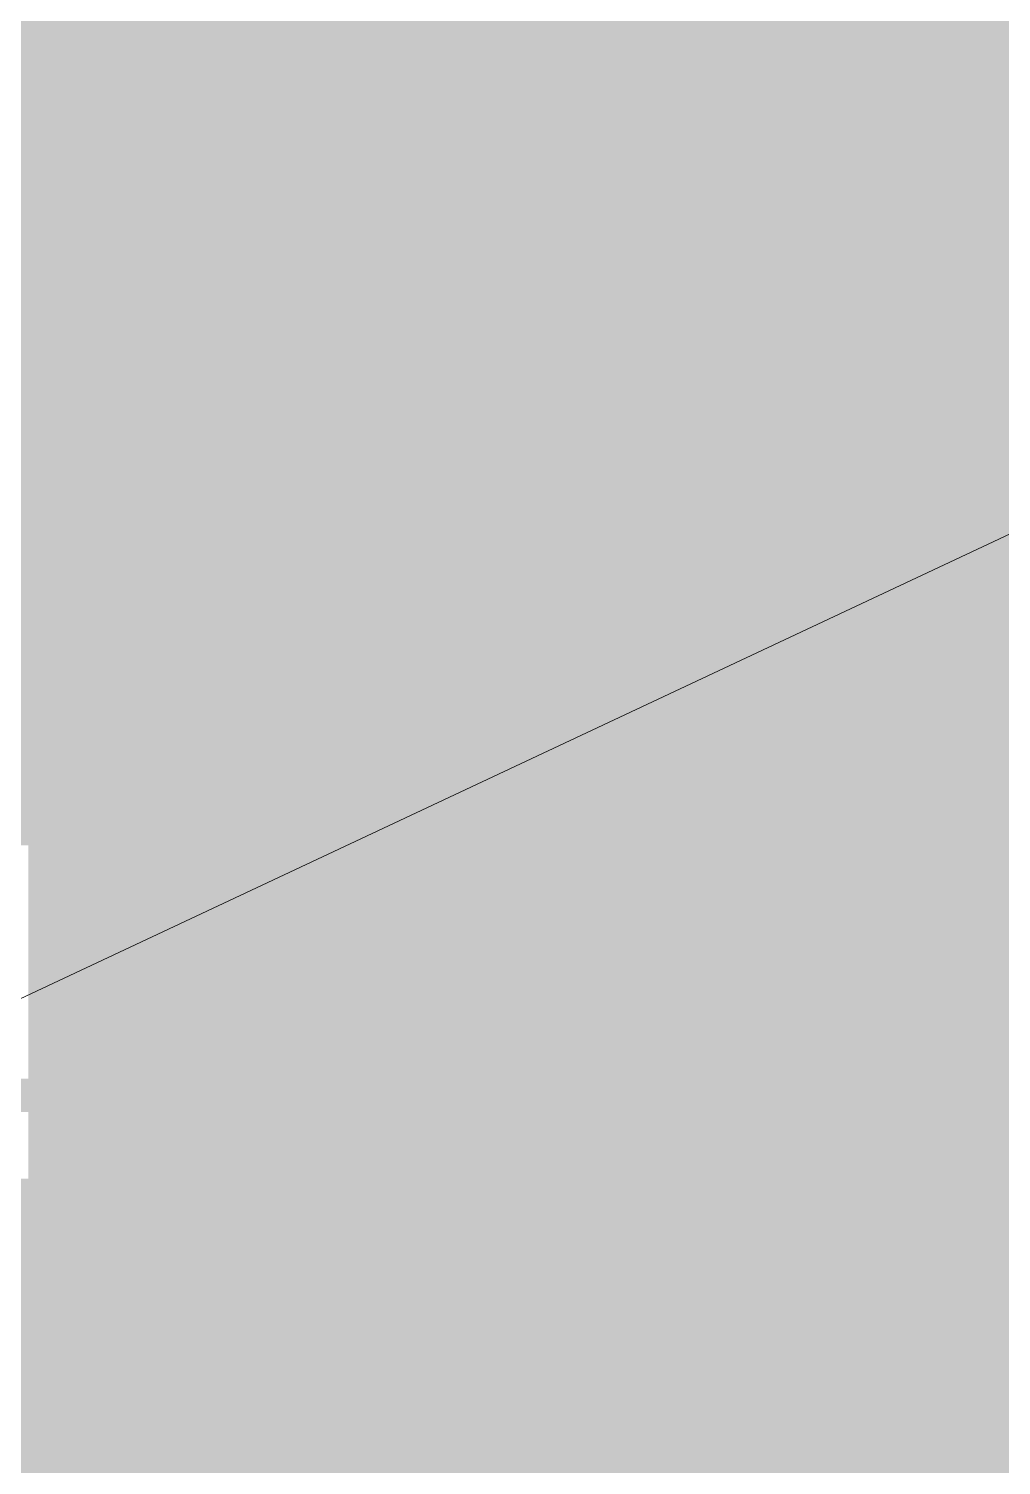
# Paper-space layout '03 3D Building and Roof' of a CAD drawing. Header units: millimetres. Extents: x 5 to 415, y 5 to 292.
# Drawn here: x 202.66 to 207.53, y 233.73 to 240.92 of the extents above; entities that cross this region are included whole.
import ezdxf

# ---------------------------------------------------------------- set-up
doc = ezdxf.new("R2010")
doc.units = ezdxf.units.MM
doc.layers.add('EXISTING', color=7, linetype='Continuous')
doc.layers.add('IMAGES', color=7, linetype='Continuous')

# ---------------------------------------------------------------- blocks, each defined once
blk = doc.blocks.new('SHEET_03')
at = {"layer": 'EXISTING', "color": 250, "lineweight": 9}
blk.add_line((199.3714, 234.5406), (220.1357, 244.2889), dxfattribs=at)
at = {"layer": 'IMAGES', "color": 7}
for points in [[(169.6678, 240.8333), (211.8266, 240.8333), (169.6678, 241), (211.8266, 241)], [(170.001, 240.6667), (211.16, 240.6667), (170.001, 240.8333), (211.16, 240.8333)], [(170.3343, 240.5), (210.9934, 240.5), (170.3343, 240.6667), (210.9934, 240.6667)], [(170.6676, 240.3333), (210.3268, 240.3333), (170.6676, 240.5), (210.3268, 240.5)], [(171.0008, 240.1667), (210.3268, 240.1667), (171.0008, 240.3333), (210.3268, 240.3333)], [(171.3341, 240), (209.9936, 240), (171.3341, 240.1667), (209.9936, 240.1667)], [(171.6674, 239.8333), (209.327, 239.8333), (171.6674, 240), (209.327, 240)], [(172.0007, 239.6667), (209.1604, 239.6667), (172.0007, 239.8333), (209.1604, 239.8333)], [(172.5006, 239.5), (208.6605, 239.5), (172.5006, 239.6667), (208.6605, 239.6667)], [(172.6672, 239.3333), (208.3272, 239.3333), (172.6672, 239.5), (208.3272, 239.5)], [(173.1671, 239.1667), (207.8273, 239.1667), (173.1671, 239.3333), (207.8273, 239.3333)], [(173.5004, 239), (207.6607, 239), (173.5004, 239.1667), (207.6607, 239.1667)], [(173.8336, 238.8333), (207.1608, 238.8333), (173.8336, 239), (207.1608, 239)], [(207.1608, 238.8333), (207.3274, 238.8333), (207.1608, 239), (207.3274, 239)], [(207.3274, 238.8333), (207.494, 238.8333), (207.3274, 239), (207.494, 239)], [(207.494, 238.8333), (207.6607, 238.8333), (207.494, 239), (207.6607, 239)], [(174.1669, 238.6667), (206.9941, 238.6667), (174.1669, 238.8333), (206.9941, 238.8333)], [(206.9941, 238.6667), (207.1608, 238.6667), (206.9941, 238.8333), (207.1608, 238.8333)], [(207.1608, 238.6667), (207.3274, 238.6667), (207.1608, 238.8333), (207.3274, 238.8333)], [(207.3274, 238.6667), (207.494, 238.6667), (207.3274, 238.8333), (207.494, 238.8333)], [(207.494, 238.6667), (207.8273, 238.6667), (207.494, 238.8333), (207.8273, 238.8333)], [(174.5002, 238.5), (206.6609, 238.5), (174.5002, 238.6667), (206.6609, 238.6667)], [(206.6609, 238.5), (206.8275, 238.5), (206.6609, 238.6667), (206.8275, 238.6667)], [(206.8275, 238.5), (206.9941, 238.5), (206.8275, 238.6667), (206.9941, 238.6667)], [(206.9941, 238.5), (207.3274, 238.5), (206.9941, 238.6667), (207.3274, 238.6667)], [(207.3274, 238.5), (207.6607, 238.5), (207.3274, 238.6667), (207.6607, 238.6667)], [(174.8335, 238.3333), (206.1609, 238.3333), (174.8335, 238.5), (206.1609, 238.5)], [(206.1609, 238.3333), (206.4942, 238.3333), (206.1609, 238.5), (206.4942, 238.5)], [(206.4942, 238.3333), (206.6609, 238.3333), (206.4942, 238.5), (206.6609, 238.5)], [(206.6609, 238.3333), (206.8275, 238.3333), (206.6609, 238.5), (206.8275, 238.5)], [(206.8275, 238.3333), (207.1608, 238.3333), (206.8275, 238.5), (207.1608, 238.5)], [(207.1608, 238.3333), (207.3274, 238.3333), (207.1608, 238.5), (207.3274, 238.5)], [(207.3274, 238.3333), (207.494, 238.3333), (207.3274, 238.5), (207.494, 238.5)], [(207.494, 238.3333), (207.6607, 238.3333), (207.494, 238.5), (207.6607, 238.5)], [(175.1667, 238.1667), (205.661, 238.1667), (175.1667, 238.3333), (205.661, 238.3333)], [(205.661, 238.1667), (205.8277, 238.1667), (205.661, 238.3333), (205.8277, 238.3333)], [(205.8277, 238.1667), (205.9943, 238.1667), (205.8277, 238.3333), (205.9943, 238.3333)], [(205.9943, 238.1667), (206.1609, 238.1667), (205.9943, 238.3333), (206.1609, 238.3333)], [(206.1609, 238.1667), (206.4942, 238.1667), (206.1609, 238.3333), (206.4942, 238.3333)], [(206.4942, 238.1667), (206.8275, 238.1667), (206.4942, 238.3333), (206.8275, 238.3333)], [(206.8275, 238.1667), (206.9941, 238.1667), (206.8275, 238.3333), (206.9941, 238.3333)], [(206.9941, 238.1667), (207.1608, 238.1667), (206.9941, 238.3333), (207.1608, 238.3333)], [(207.1608, 238.1667), (207.3274, 238.1667), (207.1608, 238.3333), (207.3274, 238.3333)], [(207.3274, 238.1667), (207.494, 238.1667), (207.3274, 238.3333), (207.494, 238.3333)], [(207.494, 238.1667), (207.6607, 238.1667), (207.494, 238.3333), (207.6607, 238.3333)], [(175.6666, 238), (205.4944, 238), (175.6666, 238.1667), (205.4944, 238.1667)], [(205.4944, 238), (205.661, 238), (205.4944, 238.1667), (205.661, 238.1667)], [(205.661, 238), (205.8277, 238), (205.661, 238.1667), (205.8277, 238.1667)], [(205.8277, 238), (205.9943, 238), (205.8277, 238.1667), (205.9943, 238.1667)], [(205.9943, 238), (206.1609, 238), (205.9943, 238.1667), (206.1609, 238.1667)], [(206.1609, 238), (206.4942, 238), (206.1609, 238.1667), (206.4942, 238.1667)], [(206.4942, 238), (206.6609, 238), (206.4942, 238.1667), (206.6609, 238.1667)], [(206.6609, 238), (206.8275, 238), (206.6609, 238.1667), (206.8275, 238.1667)], [(206.8275, 238), (206.9941, 238), (206.8275, 238.1667), (206.9941, 238.1667)], [(206.9941, 238), (207.3274, 238), (206.9941, 238.1667), (207.3274, 238.1667)], [(207.3274, 238), (207.494, 238), (207.3274, 238.1667), (207.494, 238.1667)], [(207.494, 238), (207.8273, 238), (207.494, 238.1667), (207.8273, 238.1667)], [(175.8333, 237.8333), (205.1611, 237.8333), (175.8333, 238), (205.1611, 238)], [(205.1611, 237.8333), (205.3278, 237.8333), (205.1611, 238), (205.3278, 238)], [(205.3278, 237.8333), (205.4944, 237.8333), (205.3278, 238), (205.4944, 238)], [(205.4944, 237.8333), (205.661, 237.8333), (205.4944, 238), (205.661, 238)], [(205.661, 237.8333), (205.8277, 237.8333), (205.661, 238), (205.8277, 238)], [(205.8277, 237.8333), (206.1609, 237.8333), (205.8277, 238), (206.1609, 238)], [(206.1609, 237.8333), (206.3276, 237.8333), (206.1609, 238), (206.3276, 238)], [(206.3276, 237.8333), (206.4942, 237.8333), (206.3276, 238), (206.4942, 238)], [(206.4942, 237.8333), (206.6609, 237.8333), (206.4942, 238), (206.6609, 238)], [(206.6609, 237.8333), (206.8275, 237.8333), (206.6609, 238), (206.8275, 238)], [(206.8275, 237.8333), (207.1608, 237.8333), (206.8275, 238), (207.1608, 238)], [(207.1608, 237.8333), (207.494, 237.8333), (207.1608, 238), (207.494, 238)], [(207.494, 237.8333), (207.8273, 237.8333), (207.494, 238), (207.8273, 238)], [(176.1665, 237.6667), (204.9945, 237.6667), (176.1665, 237.8333), (204.9945, 237.8333)], [(204.9945, 237.6667), (205.1611, 237.6667), (204.9945, 237.8333), (205.1611, 237.8333)], [(205.1611, 237.6667), (205.4944, 237.6667), (205.1611, 237.8333), (205.4944, 237.8333)], [(205.4944, 237.6667), (205.8277, 237.6667), (205.4944, 237.8333), (205.8277, 237.8333)], [(205.8277, 237.6667), (205.9943, 237.6667), (205.8277, 237.8333), (205.9943, 237.8333)], [(205.9943, 237.6667), (206.1609, 237.6667), (205.9943, 237.8333), (206.1609, 237.8333)], [(206.1609, 237.6667), (206.4942, 237.6667), (206.1609, 237.8333), (206.4942, 237.8333)], [(206.4942, 237.6667), (206.8275, 237.6667), (206.4942, 237.8333), (206.8275, 237.8333)], [(206.8275, 237.6667), (206.9941, 237.6667), (206.8275, 237.8333), (206.9941, 237.8333)], [(206.9941, 237.6667), (207.1608, 237.6667), (206.9941, 237.8333), (207.1608, 237.8333)], [(207.1608, 237.6667), (207.3274, 237.6667), (207.1608, 237.8333), (207.3274, 237.8333)], [(207.3274, 237.6667), (207.6607, 237.6667), (207.3274, 237.8333), (207.6607, 237.8333)], [(176.4998, 237.5), (204.6612, 237.5), (176.4998, 237.6667), (204.6612, 237.6667)], [(204.6612, 237.5), (204.8279, 237.5), (204.6612, 237.6667), (204.8279, 237.6667)], [(204.8279, 237.5), (204.9945, 237.5), (204.8279, 237.6667), (204.9945, 237.6667)], [(204.9945, 237.5), (205.661, 237.5), (204.9945, 237.6667), (205.661, 237.6667)], [(205.661, 237.5), (205.8277, 237.5), (205.661, 237.6667), (205.8277, 237.6667)], [(205.8277, 237.5), (206.1609, 237.5), (205.8277, 237.6667), (206.1609, 237.6667)], [(206.1609, 237.5), (206.4942, 237.5), (206.1609, 237.6667), (206.4942, 237.6667)], [(206.4942, 237.5), (206.8275, 237.5), (206.4942, 237.6667), (206.8275, 237.6667)], [(206.8275, 237.5), (206.9941, 237.5), (206.8275, 237.6667), (206.9941, 237.6667)], [(206.9941, 237.5), (207.1608, 237.5), (206.9941, 237.6667), (207.1608, 237.6667)], [(207.1608, 237.5), (207.6607, 237.5), (207.1608, 237.6667), (207.6607, 237.6667)], [(176.8331, 237.3333), (204.328, 237.3333), (176.8331, 237.5), (204.328, 237.5)], [(204.328, 237.3333), (204.4946, 237.3333), (204.328, 237.5), (204.4946, 237.5)], [(204.4946, 237.3333), (204.6612, 237.3333), (204.4946, 237.5), (204.6612, 237.5)], [(204.6612, 237.3333), (205.3278, 237.3333), (204.6612, 237.5), (205.3278, 237.5)], [(205.3278, 237.3333), (205.4944, 237.3333), (205.3278, 237.5), (205.4944, 237.5)], [(205.4944, 237.3333), (205.8277, 237.3333), (205.4944, 237.5), (205.8277, 237.5)], [(205.8277, 237.3333), (206.1609, 237.3333), (205.8277, 237.5), (206.1609, 237.5)], [(206.1609, 237.3333), (206.3276, 237.3333), (206.1609, 237.5), (206.3276, 237.5)], [(206.3276, 237.3333), (206.8275, 237.3333), (206.3276, 237.5), (206.8275, 237.5)], [(206.8275, 237.3333), (206.9941, 237.3333), (206.8275, 237.5), (206.9941, 237.5)], [(206.9941, 237.3333), (207.1608, 237.3333), (206.9941, 237.5), (207.1608, 237.5)], [(207.1608, 237.3333), (207.3274, 237.3333), (207.1608, 237.5), (207.3274, 237.5)], [(207.3274, 237.3333), (207.494, 237.3333), (207.3274, 237.5), (207.494, 237.5)], [(207.494, 237.3333), (209.327, 237.3333), (207.494, 237.5), (209.327, 237.5)], [(177.1664, 237.1667), (203.6614, 237.1667), (177.1664, 237.3333), (203.6614, 237.3333)], [(203.6614, 237.1667), (203.828, 237.1667), (203.6614, 237.3333), (203.828, 237.3333)], [(203.828, 237.1667), (203.9947, 237.1667), (203.828, 237.3333), (203.9947, 237.3333)], [(203.9947, 237.1667), (204.1613, 237.1667), (203.9947, 237.3333), (204.1613, 237.3333)], [(204.1613, 237.1667), (204.328, 237.1667), (204.1613, 237.3333), (204.328, 237.3333)], [(204.328, 237.1667), (204.6612, 237.1667), (204.328, 237.3333), (204.6612, 237.3333)], [(204.6612, 237.1667), (204.8279, 237.1667), (204.6612, 237.3333), (204.8279, 237.3333)], [(204.8279, 237.1667), (204.9945, 237.1667), (204.8279, 237.3333), (204.9945, 237.3333)], [(204.9945, 237.1667), (205.1611, 237.1667), (204.9945, 237.3333), (205.1611, 237.3333)], [(205.1611, 237.1667), (205.4944, 237.1667), (205.1611, 237.3333), (205.4944, 237.3333)], [(205.4944, 237.1667), (205.661, 237.1667), (205.4944, 237.3333), (205.661, 237.3333)], [(205.661, 237.1667), (205.9943, 237.1667), (205.661, 237.3333), (205.9943, 237.3333)], [(205.9943, 237.1667), (206.3276, 237.1667), (205.9943, 237.3333), (206.3276, 237.3333)], [(206.3276, 237.1667), (206.4942, 237.1667), (206.3276, 237.3333), (206.4942, 237.3333)], [(206.4942, 237.1667), (206.6609, 237.1667), (206.4942, 237.3333), (206.6609, 237.3333)], [(206.6609, 237.1667), (206.8275, 237.1667), (206.6609, 237.3333), (206.8275, 237.3333)], [(206.8275, 237.1667), (206.9941, 237.1667), (206.8275, 237.3333), (206.9941, 237.3333)], [(206.9941, 237.1667), (208.6605, 237.1667), (206.9941, 237.3333), (208.6605, 237.3333)], [(177.4996, 237), (203.4948, 237), (177.4996, 237.1667), (203.4948, 237.1667)], [(203.4948, 237), (203.6614, 237), (203.4948, 237.1667), (203.6614, 237.1667)], [(203.6614, 237), (203.9947, 237), (203.6614, 237.1667), (203.9947, 237.1667)], [(203.9947, 237), (204.328, 237), (203.9947, 237.1667), (204.328, 237.1667)], [(204.328, 237), (204.4946, 237), (204.328, 237.1667), (204.4946, 237.1667)], [(204.4946, 237), (204.6612, 237), (204.4946, 237.1667), (204.6612, 237.1667)], [(204.6612, 237), (205.1611, 237), (204.6612, 237.1667), (205.1611, 237.1667)], [(205.1611, 237), (205.3278, 237), (205.1611, 237.1667), (205.3278, 237.1667)], [(205.3278, 237), (205.4944, 237), (205.3278, 237.1667), (205.4944, 237.1667)], [(205.4944, 237), (205.9943, 237), (205.4944, 237.1667), (205.9943, 237.1667)], [(205.9943, 237), (206.1609, 237), (205.9943, 237.1667), (206.1609, 237.1667)], [(206.1609, 237), (206.3276, 237), (206.1609, 237.1667), (206.3276, 237.1667)], [(206.3276, 237), (206.4942, 237), (206.3276, 237.1667), (206.4942, 237.1667)], [(206.4942, 237), (206.6609, 237), (206.4942, 237.1667), (206.6609, 237.1667)], [(206.6609, 237), (206.8275, 237), (206.6609, 237.1667), (206.8275, 237.1667)], [(206.8275, 237), (208.4938, 237), (206.8275, 237.1667), (208.4938, 237.1667)], [(177.8329, 236.8333), (202.8282, 236.8333), (177.8329, 237), (202.8282, 237)], [(202.8282, 236.8333), (202.9949, 236.8333), (202.8282, 237), (202.9949, 237)], [(202.9949, 236.8333), (203.1615, 236.8333), (202.9949, 237), (203.1615, 237)], [(203.1615, 236.8333), (203.3281, 236.8333), (203.1615, 237), (203.3281, 237)], [(203.3281, 236.8333), (203.4948, 236.8333), (203.3281, 237), (203.4948, 237)], [(203.4948, 236.8333), (203.9947, 236.8333), (203.4948, 237), (203.9947, 237)], [(203.9947, 236.8333), (204.1613, 236.8333), (203.9947, 237), (204.1613, 237)], [(204.1613, 236.8333), (204.328, 236.8333), (204.1613, 237), (204.328, 237)], [(204.328, 236.8333), (204.4946, 236.8333), (204.328, 237), (204.4946, 237)], [(204.4946, 236.8333), (204.6612, 236.8333), (204.4946, 237), (204.6612, 237)], [(204.6612, 236.8333), (204.8279, 236.8333), (204.6612, 237), (204.8279, 237)], [(204.8279, 236.8333), (204.9945, 236.8333), (204.8279, 237), (204.9945, 237)], [(204.9945, 236.8333), (205.1611, 236.8333), (204.9945, 237), (205.1611, 237)], [(205.1611, 236.8333), (205.9943, 236.8333), (205.1611, 237), (205.9943, 237)], [(205.9943, 236.8333), (206.1609, 236.8333), (205.9943, 237), (206.1609, 237)], [(206.1609, 236.8333), (208.1606, 236.8333), (206.1609, 237), (208.1606, 237)], [(202.6616, 236.6667), (202.8282, 236.6667), (202.6616, 236.8333), (202.8282, 236.8333)], [(202.8282, 236.6667), (202.9949, 236.6667), (202.8282, 236.8333), (202.9949, 236.8333)], [(202.9949, 236.6667), (203.1615, 236.6667), (202.9949, 236.8333), (203.1615, 236.8333)], [(203.1615, 236.6667), (203.828, 236.6667), (203.1615, 236.8333), (203.828, 236.8333)], [(203.828, 236.6667), (203.9947, 236.6667), (203.828, 236.8333), (203.9947, 236.8333)], [(203.9947, 236.6667), (204.1613, 236.6667), (203.9947, 236.8333), (204.1613, 236.8333)], [(204.1613, 236.6667), (204.328, 236.6667), (204.1613, 236.8333), (204.328, 236.8333)], [(204.328, 236.6667), (204.6612, 236.6667), (204.328, 236.8333), (204.6612, 236.8333)], [(204.6612, 236.6667), (204.9945, 236.6667), (204.6612, 236.8333), (204.9945, 236.8333)], [(204.9945, 236.6667), (205.3278, 236.6667), (204.9945, 236.8333), (205.3278, 236.8333)], [(205.3278, 236.6667), (205.4944, 236.6667), (205.3278, 236.8333), (205.4944, 236.8333)], [(205.4944, 236.6667), (205.661, 236.6667), (205.4944, 236.8333), (205.661, 236.8333)], [(205.661, 236.6667), (205.9943, 236.6667), (205.661, 236.8333), (205.9943, 236.8333)], [(205.9943, 236.6667), (207.6607, 236.6667), (205.9943, 236.8333), (207.6607, 236.8333)], [(202.6616, 236.5), (202.8282, 236.5), (202.6616, 236.6667), (202.8282, 236.6667)], [(202.8282, 236.5), (203.4948, 236.5), (202.8282, 236.6667), (203.4948, 236.6667)], [(203.4948, 236.5), (203.828, 236.5), (203.4948, 236.6667), (203.828, 236.6667)], [(203.828, 236.5), (203.9947, 236.5), (203.828, 236.6667), (203.9947, 236.6667)], [(203.9947, 236.5), (204.328, 236.5), (203.9947, 236.6667), (204.328, 236.6667)], [(204.328, 236.5), (204.4946, 236.5), (204.328, 236.6667), (204.4946, 236.6667)], [(204.4946, 236.5), (205.3278, 236.5), (204.4946, 236.6667), (205.3278, 236.6667)], [(205.3278, 236.5), (205.4944, 236.5), (205.3278, 236.6667), (205.4944, 236.6667)], [(205.4944, 236.5), (207.494, 236.5), (205.4944, 236.6667), (207.494, 236.6667)], [(207.494, 236.5), (207.6607, 236.5), (207.494, 236.6667), (207.6607, 236.6667)], [(202.6616, 236.1667), (202.8282, 236.1667), (202.6616, 236.5), (202.8282, 236.5)], [(202.8282, 236.3333), (202.9949, 236.3333), (202.8282, 236.5), (202.9949, 236.5)], [(202.9949, 236.3333), (203.1615, 236.3333), (202.9949, 236.5), (203.1615, 236.5)], [(203.1615, 236.3333), (203.3281, 236.3333), (203.1615, 236.5), (203.3281, 236.5)], [(203.3281, 236.3333), (203.4948, 236.3333), (203.3281, 236.5), (203.4948, 236.5)], [(203.4948, 236.3333), (203.6614, 236.3333), (203.4948, 236.5), (203.6614, 236.5)], [(203.6614, 236.3333), (203.828, 236.3333), (203.6614, 236.5), (203.828, 236.5)], [(203.828, 236.3333), (204.328, 236.3333), (203.828, 236.5), (204.328, 236.5)], [(204.328, 236.3333), (204.6612, 236.3333), (204.328, 236.5), (204.6612, 236.5)], [(204.6612, 236.3333), (204.8279, 236.3333), (204.6612, 236.5), (204.8279, 236.5)], [(204.8279, 236.3333), (204.9945, 236.3333), (204.8279, 236.5), (204.9945, 236.5)], [(204.9945, 236.3333), (205.1611, 236.3333), (204.9945, 236.5), (205.1611, 236.5)], [(205.1611, 236.3333), (205.3278, 236.3333), (205.1611, 236.5), (205.3278, 236.5)], [(205.3278, 236.3333), (207.3274, 236.3333), (205.3278, 236.5), (207.3274, 236.5)], [(207.3274, 236.3333), (207.494, 236.3333), (207.3274, 236.5), (207.494, 236.5)], [(207.494, 236.3333), (207.6607, 236.3333), (207.494, 236.5), (207.6607, 236.5)], [(202.8282, 236.1667), (202.9949, 236.1667), (202.8282, 236.3333), (202.9949, 236.3333)], [(202.9949, 236.1667), (203.3281, 236.1667), (202.9949, 236.3333), (203.3281, 236.3333)], [(203.3281, 236.1667), (203.4948, 236.1667), (203.3281, 236.3333), (203.4948, 236.3333)], [(203.4948, 236.1667), (203.828, 236.1667), (203.4948, 236.3333), (203.828, 236.3333)], [(203.828, 236.1667), (204.4946, 236.1667), (203.828, 236.3333), (204.4946, 236.3333)], [(204.4946, 236.1667), (204.6612, 236.1667), (204.4946, 236.3333), (204.6612, 236.3333)], [(204.6612, 236.1667), (204.8279, 236.1667), (204.6612, 236.3333), (204.8279, 236.3333)], [(204.8279, 236.1667), (204.9945, 236.1667), (204.8279, 236.3333), (204.9945, 236.3333)], [(204.9945, 236.1667), (207.3274, 236.1667), (204.9945, 236.3333), (207.3274, 236.3333)], [(207.3274, 236.1667), (207.494, 236.1667), (207.3274, 236.3333), (207.494, 236.3333)], [(207.494, 236.1667), (207.8273, 236.1667), (207.494, 236.3333), (207.8273, 236.3333)], [(202.6616, 236), (202.9949, 236), (202.6616, 236.1667), (202.9949, 236.1667)], [(202.9949, 236), (203.1615, 236), (202.9949, 236.1667), (203.1615, 236.1667)], [(203.1615, 236), (203.4948, 236), (203.1615, 236.1667), (203.4948, 236.1667)], [(203.4948, 236), (203.828, 236), (203.4948, 236.1667), (203.828, 236.1667)], [(203.828, 236), (203.9947, 236), (203.828, 236.1667), (203.9947, 236.1667)], [(203.9947, 236), (204.328, 236), (203.9947, 236.1667), (204.328, 236.1667)], [(204.328, 236), (207.1608, 236), (204.328, 236.1667), (207.1608, 236.1667)], [(207.1608, 236), (207.3274, 236), (207.1608, 236.1667), (207.3274, 236.1667)], [(207.3274, 236), (207.494, 236), (207.3274, 236.1667), (207.494, 236.1667)], [(207.494, 235.5), (207.6607, 235.5), (207.494, 236.1667), (207.6607, 236.1667)], [(202.6616, 235.8333), (202.8282, 235.8333), (202.6616, 236), (202.8282, 236)], [(202.8282, 235.8333), (202.9949, 235.8333), (202.8282, 236), (202.9949, 236)], [(202.9949, 235.8333), (203.1615, 235.8333), (202.9949, 236), (203.1615, 236)], [(203.1615, 235.8333), (203.4948, 235.8333), (203.1615, 236), (203.4948, 236)], [(203.4948, 235.8333), (203.6614, 235.8333), (203.4948, 236), (203.6614, 236)], [(203.6614, 235.8333), (203.828, 235.8333), (203.6614, 236), (203.828, 236)], [(203.828, 235.8333), (203.9947, 235.8333), (203.828, 236), (203.9947, 236)], [(203.9947, 235.8333), (204.328, 235.8333), (203.9947, 236), (204.328, 236)], [(204.328, 235.8333), (206.9941, 235.8333), (204.328, 236), (206.9941, 236)], [(206.9941, 235.8333), (207.1608, 235.8333), (206.9941, 236), (207.1608, 236)], [(207.1608, 235.8333), (207.494, 235.8333), (207.1608, 236), (207.494, 236)], [(202.6616, 235.6667), (203.4948, 235.6667), (202.6616, 235.8333), (203.4948, 235.8333)], [(203.4948, 235.6667), (203.6614, 235.6667), (203.4948, 235.8333), (203.6614, 235.8333)], [(203.6614, 235.6667), (206.4942, 235.6667), (203.6614, 235.8333), (206.4942, 235.8333)], [(206.4942, 235.6667), (206.6609, 235.6667), (206.4942, 235.8333), (206.6609, 235.8333)], [(206.6609, 235.6667), (207.3274, 235.6667), (206.6609, 235.8333), (207.3274, 235.8333)], [(207.3274, 235.5), (207.494, 235.5), (207.3274, 235.8333), (207.494, 235.8333)], [(202.495, 235.5), (202.8282, 235.5), (202.495, 235.6667), (202.8282, 235.6667)], [(202.8282, 235.5), (202.9949, 235.5), (202.8282, 235.6667), (202.9949, 235.6667)], [(202.9949, 235.5), (203.1615, 235.5), (202.9949, 235.6667), (203.1615, 235.6667)], [(203.1615, 235.5), (203.4948, 235.5), (203.1615, 235.6667), (203.4948, 235.6667)], [(203.4948, 235.5), (206.3276, 235.5), (203.4948, 235.6667), (206.3276, 235.6667)], [(206.3276, 235.5), (206.4942, 235.5), (206.3276, 235.6667), (206.4942, 235.6667)], [(206.4942, 235.5), (206.8275, 235.5), (206.4942, 235.6667), (206.8275, 235.6667)], [(206.8275, 235.5), (206.9941, 235.5), (206.8275, 235.6667), (206.9941, 235.6667)], [(206.9941, 235.5), (207.1608, 235.5), (206.9941, 235.6667), (207.1608, 235.6667)], [(207.1608, 235.5), (207.3274, 235.5), (207.1608, 235.6667), (207.3274, 235.6667)], [(202.6616, 235.3333), (202.8282, 235.3333), (202.6616, 235.5), (202.8282, 235.5)], [(202.8282, 235.3333), (206.4942, 235.3333), (202.8282, 235.5), (206.4942, 235.5)], [(206.4942, 235.3333), (206.8275, 235.3333), (206.4942, 235.5), (206.8275, 235.5)], [(206.8275, 235.3333), (206.9941, 235.3333), (206.8275, 235.5), (206.9941, 235.5)], [(206.9941, 235.3333), (207.1608, 235.3333), (206.9941, 235.5), (207.1608, 235.5)], [(207.1608, 235.3333), (207.3274, 235.3333), (207.1608, 235.5), (207.3274, 235.5)], [(207.3274, 235.3333), (207.494, 235.3333), (207.3274, 235.5), (207.494, 235.5)], [(207.494, 235.3333), (207.6607, 235.3333), (207.494, 235.5), (207.6607, 235.5)], [(202.6616, 235.1667), (206.8275, 235.1667), (202.6616, 235.3333), (206.8275, 235.3333)], [(206.8275, 235.1667), (206.9941, 235.1667), (206.8275, 235.3333), (206.9941, 235.3333)], [(206.9941, 235.1667), (207.1608, 235.1667), (206.9941, 235.3333), (207.1608, 235.3333)], [(207.1608, 235.1667), (207.3274, 235.1667), (207.1608, 235.3333), (207.3274, 235.3333)], [(207.3274, 235.1667), (207.6607, 235.1667), (207.3274, 235.3333), (207.6607, 235.3333)], [(202.3283, 235), (206.6609, 235), (202.3283, 235.1667), (206.6609, 235.1667)], [(206.6609, 234.8333), (206.8275, 234.8333), (206.6609, 235.1667), (206.8275, 235.1667)], [(206.8275, 235), (206.9941, 235), (206.8275, 235.1667), (206.9941, 235.1667)], [(206.9941, 235), (207.6607, 235), (206.9941, 235.1667), (207.6607, 235.1667)], [(201.9951, 234.8333), (206.6609, 234.8333), (201.9951, 235), (206.6609, 235)], [(206.8275, 234.8333), (206.9941, 234.8333), (206.8275, 235), (206.9941, 235)], [(206.9941, 234.8333), (207.1608, 234.8333), (206.9941, 235), (207.1608, 235)], [(207.1608, 234.8333), (207.9939, 234.8333), (207.1608, 235), (207.9939, 235)], [(201.8284, 234.6667), (206.8275, 234.6667), (201.8284, 234.8333), (206.8275, 234.8333)], [(206.8275, 234.6667), (206.9941, 234.6667), (206.8275, 234.8333), (206.9941, 234.8333)], [(206.9941, 234.6667), (207.1608, 234.6667), (206.9941, 234.8333), (207.1608, 234.8333)], [(207.1608, 234.6667), (207.3274, 234.6667), (207.1608, 234.8333), (207.3274, 234.8333)], [(207.3274, 234.6667), (207.494, 234.6667), (207.3274, 234.8333), (207.494, 234.8333)], [(207.494, 234.6667), (207.8273, 234.6667), (207.494, 234.8333), (207.8273, 234.8333)], [(201.3285, 234.5), (207.1608, 234.5), (201.3285, 234.6667), (207.1608, 234.6667)], [(207.1608, 234.5), (207.494, 234.5), (207.1608, 234.6667), (207.494, 234.6667)], [(207.494, 234.5), (207.8273, 234.5), (207.494, 234.6667), (207.8273, 234.6667)], [(200.9952, 234.3333), (208.4938, 234.3333), (200.9952, 234.5), (208.4938, 234.5)], [(200.4953, 234.1667), (208.8271, 234.1667), (200.4953, 234.3333), (208.8271, 234.3333)], [(200.9952, 234), (209.1604, 234), (200.9952, 234.1667), (209.1604, 234.1667)], [(201.1619, 233.8333), (209.6603, 233.8333), (201.1619, 234), (209.6603, 234)], [(201.4952, 233.6667), (209.8269, 233.6667), (201.4952, 233.8333), (209.8269, 233.8333)]]:
    blk.add_solid(points, dxfattribs=at)

psp = doc.layouts.new('03 3D Building and Roof')

# ---------------------------------------------------------------- block references
psp.add_blockref('SHEET_03', (0, 0))

doc.saveas('drawing.dxf')
